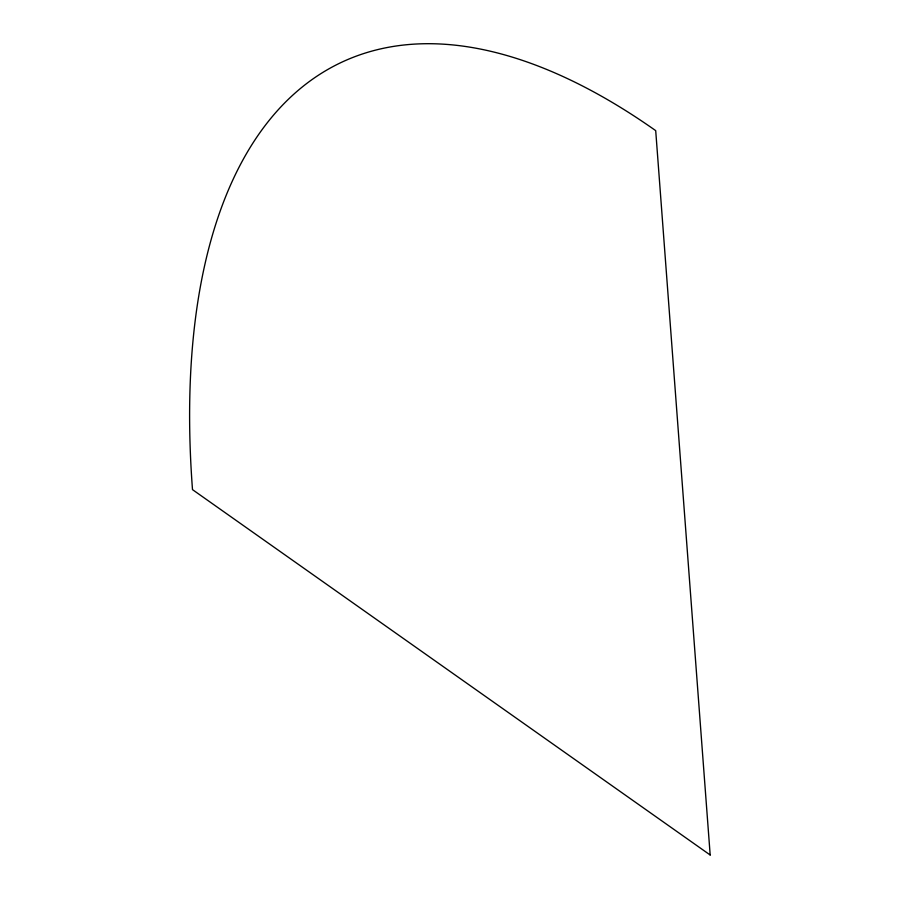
<?xml version="1.0" encoding="UTF-8"?>
<svg xmlns="http://www.w3.org/2000/svg" width="900" height="900" viewBox="0 0 900 900"><rect width="100%" height="100%" fill="white"/><g stroke="black" fill="none" stroke-linecap="round" stroke-linejoin="round"><path stroke-width="1.35" d="M710.179 855L192.499 489.634A874.159 406.204 65.1 0 1 655.706 130.635L710.179 855"/></g></svg>
